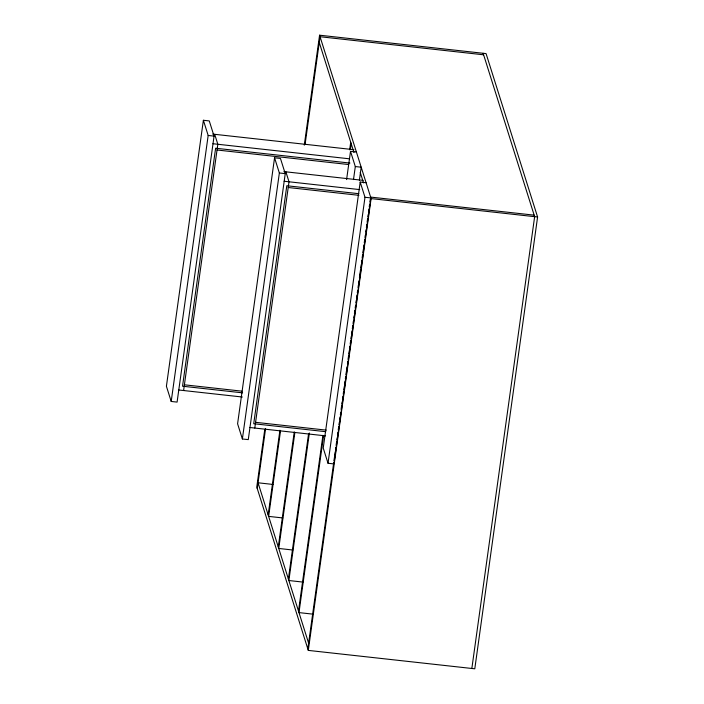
<?xml version="1.0" encoding="UTF-8"?>
<svg xmlns="http://www.w3.org/2000/svg" width="704" height="704" viewBox="0 0 704 704"><rect width="100%" height="100%" fill="white"/><g stroke="black" fill="none" stroke-linecap="round" stroke-linejoin="round"><path stroke-width="1.06" d="M203.386 120.278L166.408 386.267L171.204 401.456L177.091 402.107L214.06 136.118L209.273 120.921L203.386 120.278L208.173 135.467L171.204 401.456M183.603 390.526L217.835 144.267L214.694 134.306M274.56 157.793L237.591 423.782L242.378 438.97L248.274 439.622L285.243 173.633L280.456 158.444L274.56 157.793L279.356 172.982L242.378 438.97M254.786 428.05L289.01 181.782L285.877 171.829M264.792 429.299L256.775 487.001L308.299 650.399L474.795 668.8L537.592 216.999L486.068 53.601L319.572 35.2L304.286 145.156M257.25 488.523L265.575 428.639M305.07 144.496L320.056 36.722L483.604 54.798M268.162 514.862L279.928 430.25M280.553 430.681L268.638 516.384L282.814 517.95M278.274 546.938L294.254 431.948M294.888 432.379L278.758 548.46L292.926 550.026M288.385 579.005L308.59 433.638M309.373 432.986L288.869 580.527L303.037 582.094M349.65 149.82L350.715 142.208M350.434 149.169L351.19 143.73M346.588 179.59L350.513 151.36L356.4 152.011M353.496 179.582L355.309 166.549L350.513 151.36M298.496 611.081L322.925 435.336M323.558 435.767L298.98 612.603L313.157 614.17M359.383 180.233L361.196 167.2L355.309 166.549M360.202 182.081L323.233 448.07L328.02 463.267L333.907 463.91L370.876 197.921L364.989 197.27L360.202 182.081L366.089 182.732M328.02 463.267L364.989 197.27M307.815 648.877L333.696 462.722M333.995 460.539L334.453 457.274M334.752 455.101L335.201 451.827M335.509 449.654L335.808 447.48M336.116 445.298L336.565 442.033M336.873 439.859L337.172 437.677M337.63 434.412L337.929 432.238M338.228 430.056L338.686 426.791M338.985 424.618L339.293 422.435M339.742 419.17L340.05 416.997M340.349 414.814L340.657 412.641M341.106 409.376L341.563 406.102M341.862 403.929L342.162 401.755M342.47 399.573L342.918 396.308M343.226 394.134L343.526 391.952M343.834 389.778L344.282 386.514M344.59 384.331L345.039 381.066M345.347 378.893L345.646 376.71M345.946 374.537L346.403 371.272M346.702 369.09L347.01 366.916M347.459 363.651L347.767 361.469M348.066 359.295L348.524 356.03M348.823 353.848L349.281 350.583M349.58 348.41L349.879 346.227M350.187 344.054L350.636 340.789M350.944 338.606L351.243 336.433M351.701 333.168L352 330.986M352.308 328.812L352.757 325.547M353.065 323.365L353.364 321.191M353.822 317.926L354.121 315.744M354.42 313.57L354.878 310.306M355.177 308.123L355.485 305.95M355.934 302.685L356.242 300.502M356.541 298.329L356.998 295.064M357.298 292.882L357.597 290.708M358.054 287.443L358.354 285.261M358.662 283.087L358.961 280.905M359.418 277.64L360.474 270.019M360.782 267.846L361.231 264.581M361.539 262.398L361.838 260.225M362.138 258.042L362.595 254.778M362.894 252.604L363.352 249.339M363.651 247.157L363.959 244.983M364.258 242.801L364.716 239.536M365.015 237.362L365.314 235.18M365.772 231.915L366.071 229.742M366.379 227.559L366.828 224.294M367.136 222.121L367.585 218.856M367.893 216.674L368.192 214.5M368.491 212.326L368.949 209.053M369.248 206.879L369.556 204.706M369.952 201.854L370.348 198.986M308.299 650.399L371.096 198.598L319.572 35.2M471.847 668.474L534.644 216.674L483.129 53.275M212.731 134.094L353.954 149.697M208.173 135.467L214.06 136.118M212.925 143.722L349.474 158.814M349.923 163.064L215.618 148.227L182.538 386.214L242.598 392.85M217.034 149.996L348.682 164.542M283.914 171.609L363.123 180.365M279.356 172.982L285.243 173.633M284.108 181.245L359.735 189.605M358.864 193.706L286.801 185.742L253.722 423.729L325.785 431.693M288.218 187.51L358.934 195.325M370.612 197.085L534.169 215.151M371.096 198.598L537.592 216.999M184.395 384.806L242.062 391.178M178.693 389.99L242.352 397.021M255.578 422.321L326.295 430.135M249.876 427.504L325.503 435.864M273.319 484.475L258.051 482.794L308.616 643.157M319.255 42.442L353.954 152.495M360.237 172.41L363.537 182.89"/></g></svg>
